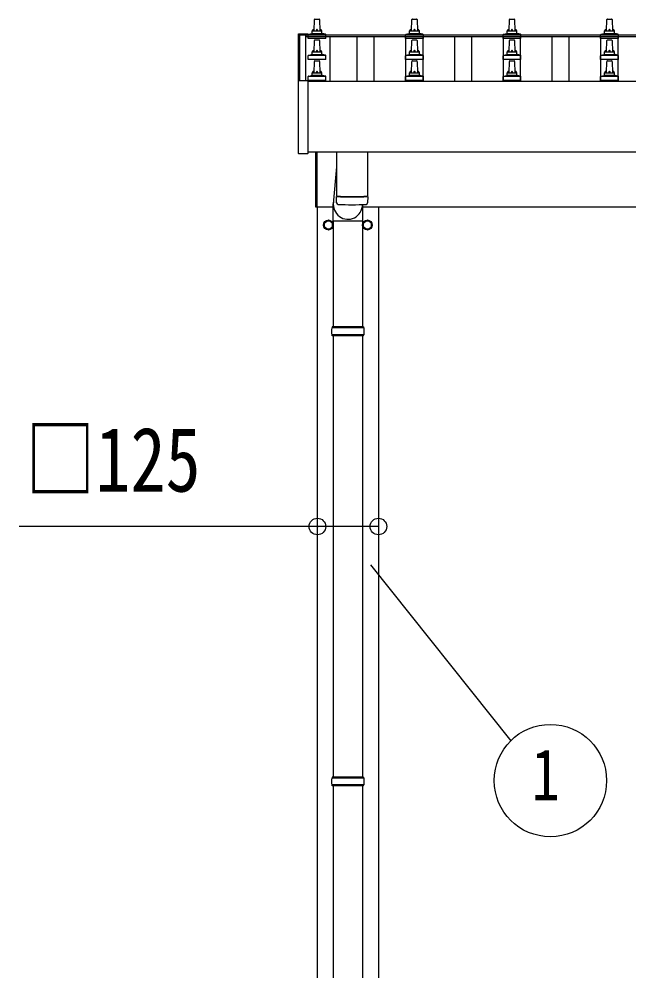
# Model space of a CAD drawing. Units: millimetres, scale not verified. Extents: x -16820 to 16820, y -11880 to 11880.
# Drawn here: x -13026 to -11775, y -2011 to -60 of the extents above; entities that cross this region are included whole.
import ezdxf
from ezdxf.enums import TextEntityAlignment as Align

# ---------------------------------------------------------------- set-up
doc = ezdxf.new("R2010")
doc.units = ezdxf.units.MM
doc.header["$LTSCALE"] = 50
for name, color, linetype in [('0-4_YKK_13', 4, 'Continuous'), ('0-5_YKK_A1', 4, 'Continuous'), ('0-6_YKK_D', 6, 'Continuous')]:
    doc.layers.add(name, color=color, linetype=linetype)
doc.styles.add('ＭＳ ゴシック', font='')
doc.styles.get('ＭＳ ゴシック').set_extended_font_data('MS Gothic')

msp = doc.modelspace()

# ---------------------------------------------------------------- linework, layer by layer
at = {"layer": '0-4_YKK_13'}
for p, q in [((-12421.42, -84.31), (-12420.69, -60.79)), ((-12419.69, -59.81), (-12411.15, -59.81)), ((-12410.15, -60.79), (-12409.42, -84.31)), ((-12221.42, -84.31), (-12220.69, -60.79)), ((-12219.69, -59.81), (-12211.15, -59.81)), ((-12210.15, -60.79), (-12209.42, -84.31)), ((-12021.42, -84.31), (-12020.69, -60.79)), ((-12019.69, -59.81), (-12011.15, -59.81)), ((-12010.15, -60.79), (-12009.42, -84.31)), ((-11821.42, -84.31), (-11820.69, -60.79)), ((-11819.69, -59.81), (-11811.15, -59.81)), ((-11810.15, -60.79), (-11809.42, -84.31)), ((-12453.72, -90.89), (-12453.72, -91.49)), ((-12453.72, -91.49), (-12453.72, -187.06)), ((-12452.72, -90.37), (-12434.72, -90.37)), ((-12433.72, -91.49), (-12433.72, -90.89)), ((-12433.72, -92.11), (-12433.72, -91.49)), ((-12433.67, -99.81), (-12433.67, -92.1)), ((-12433.29, -91.31), (-12397.55, -91.31)), ((-12432.91, -91.13), (-12426.19, -89.5)), ((-12425.8, -89.31), (-12405.04, -89.31)), ((-12425.42, -88.52), (-12425.42, -84.31)), ((-12424.42, -84.31), (-12406.42, -84.31)), ((-12405.42, -88.52), (-12405.42, -84.31)), ((-12397.94, -91.13), (-12404.66, -89.5)), ((-12397.17, -99.81), (-12397.17, -92.1)), ((-12233.67, -99.81), (-12233.67, -92.1)), ((-12233.29, -91.31), (-12197.55, -91.31)), ((-12232.91, -91.13), (-12226.19, -89.5)), ((-12225.8, -89.31), (-12205.04, -89.31)), ((-12225.42, -88.52), (-12225.42, -84.31)), ((-12224.42, -84.31), (-12206.42, -84.31)), ((-12205.42, -88.52), (-12205.42, -84.31)), ((-12197.94, -91.13), (-12204.66, -89.5)), ((-12197.17, -99.81), (-12197.17, -92.1)), ((-12033.67, -99.81), (-12033.67, -92.1)), ((-12033.29, -91.31), (-11997.55, -91.31)), ((-12032.91, -91.13), (-12026.19, -89.5)), ((-12025.8, -89.31), (-12005.04, -89.31)), ((-12025.42, -88.52), (-12025.42, -84.31)), ((-12024.42, -84.31), (-12006.42, -84.31)), ((-12005.42, -88.52), (-12005.42, -84.31)), ((-11997.94, -91.13), (-12004.66, -89.5)), ((-11997.17, -99.81), (-11997.17, -92.1)), ((-11833.67, -99.81), (-11833.67, -92.1)), ((-11833.29, -91.31), (-11797.55, -91.31)), ((-11832.91, -91.13), (-11826.19, -89.5)), ((-11825.8, -89.31), (-11805.04, -89.31)), ((-11825.42, -88.52), (-11825.42, -84.31)), ((-11824.42, -84.31), (-11806.42, -84.31)), ((-11805.42, -88.52), (-11805.42, -84.31)), ((-11797.94, -91.13), (-11804.66, -89.5)), ((-11797.17, -99.81), (-11797.17, -92.1)), ((-12397.17, -99.81), (-12433.67, -99.81)), ((-12421.42, -127.17), (-12420.69, -103.64)), ((-12419.69, -102.67), (-12411.15, -102.67)), ((-12410.15, -103.64), (-12409.42, -127.17)), ((-12197.17, -99.81), (-12233.67, -99.81)), ((-12221.42, -127.17), (-12220.69, -103.64)), ((-12219.69, -102.67), (-12211.15, -102.67)), ((-12210.15, -103.64), (-12209.42, -127.17)), ((-11997.17, -99.81), (-12033.67, -99.81)), ((-12021.42, -127.17), (-12020.69, -103.64)), ((-12019.69, -102.67), (-12011.15, -102.67)), ((-12010.15, -103.64), (-12009.42, -127.17)), ((-11797.17, -99.81), (-11833.67, -99.81)), ((-11821.42, -127.17), (-11820.69, -103.64)), ((-11819.69, -102.67), (-11811.15, -102.67)), ((-11810.15, -103.64), (-11809.42, -127.17)), ((-12433.67, -142.67), (-12433.67, -134.95)), ((-12433.29, -134.17), (-12397.55, -134.17)), ((-12432.91, -133.98), (-12426.19, -132.35)), ((-12425.8, -132.17), (-12405.04, -132.17)), ((-12425.42, -131.38), (-12425.42, -127.17)), ((-12424.42, -127.17), (-12406.42, -127.17)), ((-12405.42, -131.38), (-12405.42, -127.17)), ((-12397.94, -133.98), (-12404.66, -132.35)), ((-12397.17, -142.67), (-12397.17, -134.95)), ((-12233.67, -142.67), (-12233.67, -134.95)), ((-12233.29, -134.17), (-12197.55, -134.17)), ((-12232.91, -133.98), (-12226.19, -132.35)), ((-12225.8, -132.17), (-12205.04, -132.17)), ((-12225.42, -131.38), (-12225.42, -127.17)), ((-12224.42, -127.17), (-12206.42, -127.17)), ((-12205.42, -131.38), (-12205.42, -127.17)), ((-12197.94, -133.98), (-12204.66, -132.35)), ((-12197.17, -142.67), (-12197.17, -134.95)), ((-12033.67, -142.67), (-12033.67, -134.95)), ((-12033.29, -134.17), (-11997.55, -134.17)), ((-12032.91, -133.98), (-12026.19, -132.35)), ((-12025.8, -132.17), (-12005.04, -132.17)), ((-12025.42, -131.38), (-12025.42, -127.17)), ((-12024.42, -127.17), (-12006.42, -127.17)), ((-12005.42, -131.38), (-12005.42, -127.17)), ((-11997.94, -133.98), (-12004.66, -132.35)), ((-11997.17, -142.67), (-11997.17, -134.95)), ((-11833.67, -142.67), (-11833.67, -134.95)), ((-11833.29, -134.17), (-11797.55, -134.17)), ((-11832.91, -133.98), (-11826.19, -132.35)), ((-11825.8, -132.17), (-11805.04, -132.17)), ((-11825.42, -131.38), (-11825.42, -127.17)), ((-11824.42, -127.17), (-11806.42, -127.17)), ((-11805.42, -131.38), (-11805.42, -127.17)), ((-11797.94, -133.98), (-11804.66, -132.35)), ((-11797.17, -142.67), (-11797.17, -134.95)), ((-12397.17, -142.67), (-12433.67, -142.67)), ((-12421.42, -170.02), (-12420.69, -146.5)), ((-12419.69, -145.52), (-12411.15, -145.52)), ((-12410.15, -146.5), (-12409.42, -170.02)), ((-12197.17, -142.67), (-12233.67, -142.67)), ((-12221.42, -170.02), (-12220.69, -146.5)), ((-12219.69, -145.52), (-12211.15, -145.52)), ((-12210.15, -146.5), (-12209.42, -170.02)), ((-11997.17, -142.67), (-12033.67, -142.67)), ((-12021.42, -170.02), (-12020.69, -146.5)), ((-12019.69, -145.52), (-12011.15, -145.52)), ((-12010.15, -146.5), (-12009.42, -170.02)), ((-11797.17, -142.67), (-11833.67, -142.67)), ((-11821.42, -170.02), (-11820.69, -146.5)), ((-11819.69, -145.52), (-11811.15, -145.52)), ((-11810.15, -146.5), (-11809.42, -170.02)), ((-12432.91, -176.84), (-12426.19, -175.21)), ((-12425.8, -175.02), (-12405.04, -175.02)), ((-12425.42, -174.24), (-12425.42, -170.02)), ((-12424.42, -170.02), (-12406.42, -170.02)), ((-12405.42, -174.24), (-12405.42, -170.02)), ((-12397.94, -176.84), (-12404.66, -175.21)), ((-12232.91, -176.84), (-12226.19, -175.21)), ((-12225.8, -175.02), (-12205.04, -175.02)), ((-12225.42, -174.24), (-12225.42, -170.02)), ((-12224.42, -170.02), (-12206.42, -170.02)), ((-12205.42, -174.24), (-12205.42, -170.02)), ((-12197.94, -176.84), (-12204.66, -175.21)), ((-12032.91, -176.84), (-12026.19, -175.21)), ((-12025.8, -175.02), (-12005.04, -175.02)), ((-12025.42, -174.24), (-12025.42, -170.02)), ((-12024.42, -170.02), (-12006.42, -170.02)), ((-12005.42, -174.24), (-12005.42, -170.02)), ((-11997.94, -176.84), (-12004.66, -175.21)), ((-11832.91, -176.84), (-11826.19, -175.21)), ((-11825.8, -175.02), (-11805.04, -175.02)), ((-11825.42, -174.24), (-11825.42, -170.02)), ((-11824.42, -170.02), (-11806.42, -170.02)), ((-11805.42, -174.24), (-11805.42, -170.02)), ((-11797.94, -176.84), (-11804.66, -175.21)), ((-12453.72, -186.96), (-12453.72, -334.96)), ((-12452.72, -186.46), (-12453.22, -186.46)), ((-12434.72, -186.46), (-12452.72, -186.46)), ((-12434.22, -186.46), (-12434.72, -186.46)), ((-12433.72, -334.96), (-12433.72, -186.96)), ((-12433.67, -185.52), (-12433.67, -177.81)), ((-12397.17, -185.52), (-12433.67, -185.52)), ((-12433.29, -177.02), (-12397.55, -177.02)), ((-12397.17, -185.52), (-12397.17, -177.81)), ((-12233.67, -185.52), (-12233.67, -177.81)), ((-12197.17, -185.52), (-12233.67, -185.52)), ((-12233.29, -177.02), (-12197.55, -177.02)), ((-12197.17, -185.52), (-12197.17, -177.81)), ((-12033.67, -185.52), (-12033.67, -177.81)), ((-11997.17, -185.52), (-12033.67, -185.52)), ((-12033.29, -177.02), (-11997.55, -177.02)), ((-11997.17, -185.52), (-11997.17, -177.81)), ((-11833.67, -185.52), (-11833.67, -177.81)), ((-11797.17, -185.52), (-11833.67, -185.52)), ((-11833.29, -177.02), (-11797.55, -177.02)), ((-11797.17, -185.52), (-11797.17, -177.81)), ((-12453.22, -335.46), (-12434.22, -335.46)), ((-12417.42, -445.5), (-12417.42, -332.85)), ((-12415.42, -332.85), (-12415.42, -445.5)), ((-12375.42, -332.85), (-12375.42, -422.48)), ((-12311.42, -332.85), (-12311.42, -422.48)), ((-12375.45, -362.85), (-12381.98, -438.82)), ((-12375.22, -436.46), (-12375.45, -423.48)), ((-12370.95, -422.76), (-12370.93, -423.76)), ((-12315.9, -422.76), (-12315.91, -423.76)), ((-12311.39, -423.48), (-12311.62, -436.46)), ((-12415.42, -445.5), (-12417.42, -445.5)), ((-12382.07, -473.48), (-12382.07, -438.82)), ((-12321.92, -439.99), (-12321.92, -691)), ((-12383.32, -481.75), (-12383.42, -481.75)), ((-12383.32, -482.25), (-12383.42, -482.25)), ((-12382.07, -473.48), (-12321.92, -473.48)), ((-12381.92, -473.48), (-12381.92, -691)), ((-12303.32, -481.75), (-12303.42, -481.75)), ((-12303.32, -482.25), (-12303.42, -482.25)), ((-12318.92, -693), (-12384.92, -693)), ((-12319.92, -691), (-12383.92, -691)), ((-12383.92, -691), (-12383.92, -693)), ((-12319.92, -691), (-12319.92, -693)), ((-12318.92, -707), (-12384.92, -707)), ((-12383.92, -709), (-12383.92, -707)), ((-12319.92, -709), (-12383.92, -709)), ((-12381.92, -709), (-12381.92, -1613.5)), ((-12321.92, -709), (-12321.92, -1613.5)), ((-12319.92, -709), (-12319.92, -707)), ((-12318.92, -1615.49), (-12384.92, -1615.49)), ((-12319.92, -1613.49), (-12383.92, -1613.49)), ((-12383.92, -1613.49), (-12383.92, -1615.49)), ((-12319.92, -1613.49), (-12319.92, -1615.49)), ((-12318.92, -1629.49), (-12384.92, -1629.49)), ((-12383.92, -1631.49), (-12383.92, -1629.49)), ((-12319.92, -1631.49), (-12383.92, -1631.49)), ((-12381.92, -1631.49), (-12381.92, -2536)), ((-12321.92, -1631.49), (-12321.92, -2536)), ((-12319.92, -1631.49), (-12319.92, -1629.49))]:
    msp.add_line(p, q, dxfattribs=at)
for points in [[(-12453.72, -90.89), (-12453.69, -90.7), (-12453.61, -90.57), (-12453.52, -90.49), (-12453.44, -90.43), (-12453.36, -90.41), (-12453.31, -90.39), (-12453.27, -90.39), (-12453.23, -90.38), (-12453.04, -90.37), (-12452.86, -90.37), (-12452.72, -90.37)], [(-12434.72, -90.37), (-12434.53, -90.37), (-12434.36, -90.38), (-12434.22, -90.38), (-12434.15, -90.39), (-12434.09, -90.4), (-12434, -90.44), (-12433.87, -90.54), (-12433.78, -90.67), (-12433.77, -90.69)]]:
    msp.add_lwpolyline(points, dxfattribs=at)
for points in [[(-12391.92, -472.19), (-12400.42, -477.09), (-12400.42, -486.91), (-12391.92, -491.81), (-12383.42, -486.91), (-12383.42, -477.09)], [(-12311.92, -472.19), (-12320.42, -477.09), (-12320.42, -486.91), (-12311.92, -491.81), (-12303.42, -486.91), (-12303.42, -477.09)]]:
    msp.add_lwpolyline(points, close=True, dxfattribs=at)
for centre, radius in [((-12391.92, -482), 10), ((-12391.92, -482), 8.5), ((-12311.92, -482), 10), ((-12311.92, -482), 8.5)]:
    msp.add_circle(centre, radius, dxfattribs=at)
for centre, radius, start, end in [((-12419.69, -60.81), 1, 90, 178.60509), ((-12411.15, -60.81), 1, 1.39491, 90), ((-12219.69, -60.81), 1, 90, 178.60509), ((-12211.15, -60.81), 1, 1.39491, 90), ((-12019.69, -60.81), 1, 90, 178.60509), ((-12011.15, -60.81), 1, 1.39491, 90), ((-11819.69, -60.81), 1, 90, 178.60509), ((-11811.15, -60.81), 1, 1.39491, 90), ((-12434.22, -90.89), 0.499, 0.00068, 23.5008), ((-12432.67, -92.1), 1, 103.62699, 180), ((-12426.42, -88.52), 1, 283.62699, 0), ((-12421.34, -84.94), 4.13, 90, 171.17633), ((-12424.42, -85.31), 1, 90, 180), ((-12412.09, -84.31), 4.83, 133.60282, 180), ((-12418.75, -84.31), 4.83, 0, 46.39718), ((-12409.51, -84.94), 4.13, 8.82367, 90), ((-12406.42, -85.31), 1, 0, 90), ((-12404.42, -88.52), 1, 180, 256.37301), ((-12398.17, -92.1), 1, 0, 76.37301), ((-12232.67, -92.1), 1, 103.62699, 180), ((-12226.42, -88.52), 1, 283.62699, 0), ((-12221.34, -84.94), 4.13, 90, 171.17633), ((-12224.42, -85.31), 1, 90, 180), ((-12212.09, -84.31), 4.83, 133.60282, 180), ((-12218.75, -84.31), 4.83, 0, 46.39718), ((-12209.51, -84.94), 4.13, 8.82367, 90), ((-12206.42, -85.31), 1, 0, 90), ((-12204.42, -88.52), 1, 180, 256.37301), ((-12198.17, -92.1), 1, 0, 76.37301), ((-12032.67, -92.1), 1, 103.62699, 180), ((-12026.42, -88.52), 1, 283.62699, 0), ((-12021.34, -84.94), 4.13, 90, 171.17633), ((-12024.42, -85.31), 1, 90, 180), ((-12012.09, -84.31), 4.83, 133.60282, 180), ((-12018.75, -84.31), 4.83, 0, 46.39718), ((-12009.51, -84.94), 4.13, 8.82367, 90), ((-12006.42, -85.31), 1, 0, 90), ((-12004.42, -88.52), 1, 180, 256.37301), ((-11998.17, -92.1), 1, 0, 76.37301), ((-11832.67, -92.1), 1, 103.62699, 180), ((-11826.42, -88.52), 1, 283.62699, 0), ((-11821.34, -84.94), 4.13, 90, 171.17633), ((-11824.42, -85.31), 1, 90, 180), ((-11812.09, -84.31), 4.83, 133.60282, 180), ((-11818.75, -84.31), 4.83, 0, 46.39718), ((-11809.51, -84.94), 4.13, 8.82367, 90), ((-11806.42, -85.31), 1, 0, 90), ((-11804.42, -88.52), 1, 180, 256.37301), ((-11798.17, -92.1), 1, 0, 76.37301), ((-12419.69, -103.67), 1, 90, 178.60509), ((-12411.15, -103.67), 1, 1.39491, 90), ((-12219.69, -103.67), 1, 90, 178.60509), ((-12211.15, -103.67), 1, 1.39491, 90), ((-12019.69, -103.67), 1, 90, 178.60509), ((-12011.15, -103.67), 1, 1.39491, 90), ((-11819.69, -103.67), 1, 90, 178.60509), ((-11811.15, -103.67), 1, 1.39491, 90), ((-12432.67, -134.95), 1, 103.62699, 180), ((-12426.42, -131.38), 1, 283.62699, 0), ((-12421.34, -127.8), 4.13, 90, 171.17633), ((-12424.42, -128.17), 1, 90, 180), ((-12412.09, -127.17), 4.83, 133.60282, 180), ((-12418.75, -127.17), 4.83, 0, 46.39718), ((-12409.51, -127.8), 4.13, 8.82367, 90), ((-12406.42, -128.17), 1, 0, 90), ((-12404.42, -131.38), 1, 180, 256.37301), ((-12398.17, -134.95), 1, 0, 76.37301), ((-12232.67, -134.95), 1, 103.62699, 180), ((-12226.42, -131.38), 1, 283.62699, 0), ((-12221.34, -127.8), 4.13, 90, 171.17633), ((-12224.42, -128.17), 1, 90, 180), ((-12212.09, -127.17), 4.83, 133.60282, 180), ((-12218.75, -127.17), 4.83, 0, 46.39718), ((-12209.51, -127.8), 4.13, 8.82367, 90), ((-12206.42, -128.17), 1, 0, 90), ((-12204.42, -131.38), 1, 180, 256.37301), ((-12198.17, -134.95), 1, 0, 76.37301), ((-12032.67, -134.95), 1, 103.62699, 180), ((-12026.42, -131.38), 1, 283.62699, 0), ((-12021.34, -127.8), 4.13, 90, 171.17633), ((-12024.42, -128.17), 1, 90, 180), ((-12012.09, -127.17), 4.83, 133.60282, 180), ((-12018.75, -127.17), 4.83, 0, 46.39718), ((-12009.51, -127.8), 4.13, 8.82367, 90), ((-12006.42, -128.17), 1, 0, 90), ((-12004.42, -131.38), 1, 180, 256.37301), ((-11998.17, -134.95), 1, 0, 76.37301), ((-11832.67, -134.95), 1, 103.62699, 180), ((-11826.42, -131.38), 1, 283.62699, 0), ((-11821.34, -127.8), 4.13, 90, 171.17633), ((-11824.42, -128.17), 1, 90, 180), ((-11812.09, -127.17), 4.83, 133.60282, 180), ((-11818.75, -127.17), 4.83, 0, 46.39718), ((-11809.51, -127.8), 4.13, 8.82367, 90), ((-11806.42, -128.17), 1, 0, 90), ((-11804.42, -131.38), 1, 180, 256.37301), ((-11798.17, -134.95), 1, 0, 76.37301), ((-12419.69, -146.52), 1, 90, 178.60509), ((-12411.15, -146.52), 1, 1.39491, 90), ((-12219.69, -146.52), 1, 90, 178.60509), ((-12211.15, -146.52), 1, 1.39491, 90), ((-12019.69, -146.52), 1, 90, 178.60509), ((-12011.15, -146.52), 1, 1.39491, 90), ((-11819.69, -146.52), 1, 90, 178.60509), ((-11811.15, -146.52), 1, 1.39491, 90), ((-12426.42, -174.24), 1, 283.62699, 0), ((-12421.34, -170.66), 4.13, 90, 171.17633), ((-12424.42, -171.02), 1, 90, 180), ((-12412.09, -170.02), 4.83, 133.60282, 180), ((-12418.75, -170.02), 4.83, 0, 46.39718), ((-12409.51, -170.66), 4.13, 8.82367, 90), ((-12406.42, -171.02), 1, 0, 90), ((-12404.42, -174.24), 1, 180, 256.37301), ((-12226.42, -174.24), 1, 283.62699, 0), ((-12221.34, -170.66), 4.13, 90, 171.17633), ((-12224.42, -171.02), 1, 90, 180), ((-12212.09, -170.02), 4.83, 133.60282, 180), ((-12218.75, -170.02), 4.83, 0, 46.39718), ((-12209.51, -170.66), 4.13, 8.82367, 90), ((-12206.42, -171.02), 1, 0, 90), ((-12204.42, -174.24), 1, 180, 256.37301), ((-12026.42, -174.24), 1, 283.62699, 0), ((-12021.34, -170.66), 4.13, 90, 171.17633), ((-12024.42, -171.02), 1, 90, 180), ((-12012.09, -170.02), 4.83, 133.60282, 180), ((-12018.75, -170.02), 4.83, 0, 46.39718), ((-12009.51, -170.66), 4.13, 8.82367, 90), ((-12006.42, -171.02), 1, 0, 90), ((-12004.42, -174.24), 1, 180, 256.37301), ((-11826.42, -174.24), 1, 283.62699, 0), ((-11821.34, -170.66), 4.13, 90, 171.17633), ((-11824.42, -171.02), 1, 90, 180), ((-11812.09, -170.02), 4.83, 133.60282, 180), ((-11818.75, -170.02), 4.83, 0, 46.39718), ((-11809.51, -170.66), 4.13, 8.82367, 90), ((-11806.42, -171.02), 1, 0, 90), ((-11804.42, -174.24), 1, 180, 256.37301), ((-12453.22, -186.96), 0.5, 90, 180), ((-12434.22, -186.96), 0.5, 0, 90), ((-12432.67, -177.81), 1, 103.62699, 180), ((-12398.17, -177.81), 1, 0, 76.37301), ((-12232.67, -177.81), 1, 103.62699, 180), ((-12198.17, -177.81), 1, 0, 76.37301), ((-12032.67, -177.81), 1, 103.62699, 180), ((-11998.17, -177.81), 1, 0, 76.37301), ((-11832.67, -177.81), 1, 103.62699, 180), ((-11798.17, -177.81), 1, 0, 76.37301), ((-12453.22, -334.96), 0.5, 180, 270), ((-12434.22, -334.96), 0.5, 270, 0), ((-12343.42, 57.25), 480.8, 266.18381, 273.81619), ((-12343.42, 56.25), 480.8, 266.18381, 273.81619), ((-12371.8, -436.23), 3.43, 183.91307, 262.91645), ((-12343.43, 79.23), 519.67, 266.82357, 273.17802), ((-12315.04, -436.23), 3.43, 277.00994, 356.09787), ((-12391.92, -482), 8.6, 171.25399, 188.74601), ((-12391.92, -482), 8.6, 111.25399, 128.74601), ((-12391.92, -482), 8.6, 51.25399, 68.74601), ((-12391.92, -482), 8.6, 1.66581, 8.74601), ((-12391.92, -482), 8.6, 351.25399, 358.33419), ((-12311.92, -482), 8.6, 171.25399, 188.74601), ((-12311.92, -482), 8.6, 111.25399, 128.74601), ((-12311.92, -482), 8.6, 51.25399, 68.74601), ((-12311.92, -482), 8.6, 1.66581, 8.74601), ((-12311.92, -482), 8.6, 351.25399, 358.33419), ((-12391.92, -482), 8.6, 231.25399, 248.74601), ((-12391.92, -482), 8.6, 291.25399, 308.74601), ((-12311.92, -482), 8.6, 231.25399, 248.74601), ((-12311.92, -482), 8.6, 291.25399, 308.74601), ((-12336.17, -700), 49.25, 171.82876, 180.00002), ((-12336.17, -700), 49.25, 180.00002, 188.17127), ((-12367.67, -700), 49.25, 359.99998, 8.17124), ((-12367.67, -700), 49.25, 351.82873, 359.99998), ((-12336.17, -1622.49), 49.25, 171.82876, 180.00002), ((-12367.67, -1622.49), 49.25, 359.99998, 8.17124), ((-12336.17, -1622.49), 49.25, 180.00002, 188.17127), ((-12367.67, -1622.49), 49.25, 351.82873, 359.99998)]:
    msp.add_arc(centre, radius, start, end, dxfattribs=at)
msp.add_ellipse((-12351.92, -438.82), major_axis=(0, -31.56), ratio=0.952301, start_param=4.5832251, end_param=7.8170597, dxfattribs=at)
at = {"layer": '0-5_YKK_A1'}
for p, q in [((-12450.42, -92.06), (-12438.42, -92.06)), ((-12450.42, -186.46), (-12450.42, -92.06)), ((-12438.42, -186.46), (-12438.42, -92.06)), ((-12438.42, -92.11), (-9392.42, -92.11)), ((-12438.42, -92.11), (-12438.42, -95.69)), ((-12438.42, -95.69), (-9392.42, -95.69)), ((-12388.92, -95.69), (-12388.92, -187.11)), ((-12332.92, -187.11), (-12332.92, -95.69)), ((-12297.92, -187.11), (-12297.92, -95.69)), ((-12232.92, -187.11), (-12232.92, -95.69)), ((-12197.92, -187.11), (-12197.92, -95.69)), ((-12132.92, -187.11), (-12132.92, -95.69)), ((-12097.92, -187.11), (-12097.92, -95.69)), ((-12032.92, -187.11), (-12032.92, -95.69)), ((-11997.92, -187.11), (-11997.92, -95.69)), ((-11932.92, -187.11), (-11932.92, -95.69)), ((-11897.92, -187.11), (-11897.92, -95.69)), ((-11832.92, -187.11), (-11832.92, -95.69)), ((-11797.92, -187.11), (-11797.92, -95.69)), ((-12433.72, -187.19), (-9397.12, -187.19)), ((-9397.12, -332.85), (-12433.72, -332.85)), ((-12415.42, -445), (-12382.07, -445)), ((-12414.42, -3245), (-12414.42, -445)), ((-12321.92, -445), (-9508.92, -445)), ((-12289.42, -445), (-12289.42, -3245))]:
    msp.add_line(p, q, dxfattribs=at)
at = {"layer": '0-6_YKK_D'}
for p, q in [((-12414.42, -1100), (-12414.42, -1101)), ((-12305.48, -1178.23), (-12017.81, -1538.96))]:
    msp.add_line(p, q, dxfattribs=at)
msp.add_lwpolyline([(-12289.42, -1100), (-12414.42, -1100), (-13026.42, -1100)], dxfattribs=at)
for centre, radius in [((-12414.42, -1100), 17), ((-12289.42, -1100), 17), ((-11936.65, -1620.72), 115.2)]:
    msp.add_circle(centre, radius, dxfattribs=at)

# ---------------------------------------------------------------- texts
at = {"layer": '0-6_YKK_D', "style": 'ＭＳ ゴシック', "width": 0.8}
for s, height, p in [('□125', 132, (-13013.62, -1068)), ('1', 105.6, (-11975.05, -1692.72))]:
    msp.add_text(s, height=height, dxfattribs=at).set_placement(p, align=Align.BOTTOM_LEFT)

doc.saveas('drawing.dxf')
